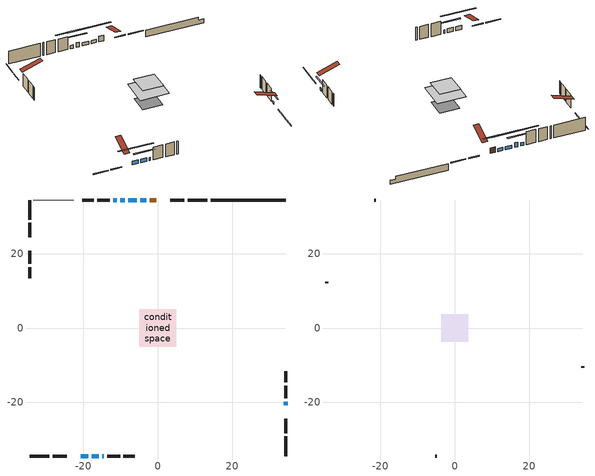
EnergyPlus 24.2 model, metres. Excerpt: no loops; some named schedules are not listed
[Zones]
conditioned space
 floor outside (Floor1 construction): -1.04,-1.04 -1.04,1.04 1.04,1.04 1.04,-1.04 z0.82
 floor adiabatic (AdiabaticFloorConstruction): -5.04,-5.04 -5.04,5.04 5.04,5.04 5.04,-5.04 z3.26
 floor foundation (Slab1 construction): -3.47,-3.47 -3.47,3.47 3.47,3.47 3.47,-3.47 z-1.66
 wall outside (RimJoist1 construction): 13.3,34.45 8.05,34.45 / -34.45,-34.45 -29.19,-34.45 / -34.45,34.45 -34.45,29.19 / 34.45,-34.45 34.45,-29.19 z0.82:1.12
 wall outside (RimJoist2 construction): 7.12,34.45 3.32,34.45 / -28.26,-34.45 -24.47,-34.45 / -34.45,28.26 -34.45,24.47 / 34.45,-28.26 34.45,-24.47 z0.82:1.12
 wall outside (AdiabaticWallConstruction 1): -0.4,34.45 -2.11,34.45 z0.82:2.85
 wall outside (AdiabaticWallConstruction): 34.45,-20.74 34.45,-19.89 z0.82:1.67; -20.74,-34.45 -18.7,-34.45 / -17.77,-34.45 -15.82,-34.45 z0.82:2.25; -3.04,34.45 -4.75,34.45 / -5.68,34.45 -7.99,34.45 / -11.01,34.45 -12.02,34.45 z0.82:1.98; -14.89,-34.45 -14.48,-34.45 z0.82:2.04; -8.92,34.45 -10.08,34.45 z0.82:2.53
 wall outside (Wall1 construction): -12.94,34.45 -16.35,34.45 / -13.55,-34.45 -10.15,-34.45 / -34.45,20.74 -34.45,17.34 / 34.45,-18.96 34.45,-15.56 z0.82:5.7
 wall outside (Wall2 construction): -17.27,34.45 -20.31,34.45 / -9.22,-34.45 -6.19,-34.45 / -34.45,16.41 -34.45,13.38 / 34.45,-14.63 34.45,-11.6 z0.82:5.7
 wall foundation (FoundationWall1 construction): 14.23,34.45,-1.66 14.23,34.45,0.82 32.43,34.45,0.82 32.43,34.45,-0.16 34.45,34.45,-0.16 34.45,34.45,-1.66
 wall adiabatic (Wall4 construction): -22.56,34.45 -33.52,34.45 z0.82:5.7
 window (WindowConstruction): 34.45,-20.74 34.45,-19.89 z0.82:1.67
 window (WindowConstruction 5): -20.74,-34.45 -18.7,-34.45 z0.82:2.25
 window (WindowConstruction 7): -3.04,34.45 -4.75,34.45 z0.82:1.98
 window (WindowConstruction 1): -5.68,34.45 -7.99,34.45 z0.82:1.98
 window (WindowConstruction 2): -17.77,-34.45 -15.82,-34.45 z0.82:2.25
 window (WindowConstruction 6): -14.89,-34.45 -14.48,-34.45 z0.82:2.04
 window (WindowConstruction 3): -8.92,34.45 -10.08,34.45 z0.82:2.53
 window (WindowConstruction 4): -11.01,34.45 -12.02,34.45 z0.82:1.98
 door (Door): -0.4,34.45 -2.11,34.45 z0.82:2.85
 ceiling adiabatic (AdiabaticFloorConstruction): 5.04,-5.04 5.04,5.04 -5.04,5.04 -5.04,-5.04 z3.26
attic - vented
 floor to conditioned space (Floor2 construction Reversed): -3.64,-3.64 -3.64,3.64 3.64,3.64 3.64,-3.64 z5.7
 wall outside (Wall3 construction): -21.24,34.45 -21.63,34.45 / -5.26,-34.45 -4.87,-34.45 / -34.45,12.45 -34.45,12.06 / 34.45,-10.67 34.45,-10.28 z0.82:5.7
 roof outside (Roof1 construction): 0.53,34.45,5.7 0.53,27.35,8.06 2.4,27.35,8.06 2.4,34.45,5.7; -21.67,-34.45,5.7 -21.67,-27.35,8.06 -23.54,-27.35,8.06 -23.54,-34.45,5.7; -34.45,21.67,5.7 -27.35,21.67,8.06 -27.35,23.54,8.06 -34.45,23.54,5.7; 34.45,-21.67,5.7 27.35,-21.67,8.06 27.35,-23.54,8.06 34.45,-23.54,5.7
shading: 34.45,-17.22 34.45,-23.41 34.86,-23.41 34.86,-17.22 z4.34; -13.56,-34.45 -25.88,-34.45 -25.88,-34.86 -13.56,-34.86 z7.39; -9.89,34.45 2.1,34.45 2.1,34.86 -9.89,34.86 z7.12; -13.13,34.45 -0.54,34.45 -0.54,34.86 -13.13,34.86 z7.12; -13.15,-34.45 -20.44,-34.45 -20.44,-34.86 -13.15,-34.86 z4.92; -12.75,34.45 -6.25,34.45 -6.25,34.86 -12.75,34.86 z5.2; -17.15,34.45 -5.87,34.45 -5.87,34.86 -17.15,34.86 z7.12
[Building]
Building 1: Terrain=Suburbs
[Site:Location]
Mont Joli AP_QC: Latitude {deg}=48.61; Longitude {deg}=-68.21; Time Zone {hr}=-5; Elevation {m}=52; Keep Site Location Information=Yes
[Site:GroundTemperature:Shallow]
-0.843868, -3.04892, -3.2255, -2.1791, 2.02165, 6.20283, 9.82768, 12.1239, 12.319, 10.4514, 6.91898, 2.86606
[Site:WaterMainsTemperature]
Calculation Method=Schedule; Temperature Schedule=mains temperature schedule
[Material] Roughness=Rough; Thermal Absorptance=0.9
Name | Thickness {m} | Conductivity {W/m-K} | Density {kg/m3} | Specific Heat {J/kg-K} | Solar Absorptance | Visible Absorptance
asphalt or fiberglass shingles | 0.00635 | 0.162714 | 1121.4 | 1465.45 | 0.4 | 0.4
ceiling loosefill ins | 0.0846667 | 0.0480833 | 16.02 | 1046.75 | 0.7 | 0.7
ceiling stud and cavity | 0.1397 | 0.0874721 | 65.682 | 1177.47 | 0.7 | 0.7
concrete 4.0 in. | 0.1016 | 1.803125 | 2242.8 | 837.4 | 0.7 | 0.7
concrete 8.0 in. | 0.2032 | 1.803125 | 2242.8 | 837.4 | 0.7 | 0.7
door material | 0.04445 | 0.0451087 | 512.64 | 1214.23 | 0.7 | 0.7
exterior vertical ins | 0.00184612 | 0.029427 | 32.04 | 1214.23 | 0.7 | 0.7
floor covering | 0.0127 | 0.0433444 | 54.468 | 1339.84 | 0.6 | 0.6
floor rigid ins; wall rigid ins | 0.512978 | 0.029427 | 32.04 | 1214.23 | 0.7 | 0.7
floor stud and cavity | 0.1397 | 0.0913819 | 92.3553 | 1139.71 | 0.7 | 0.7
floor stud and cavity 1 | 0.1397 | 1.75129 | 37.0049 | 1207.88 | 0.7 | 0.7
furniture material conditioned space 1 | 0.1524 | 0.115458 | 640.8 | 1214.23 | 0.6 | 0.6
gypsum board | 0.0127 | 0.160291 | 801 | 837.4 | 0.6 | 0.6
gypsum board 1 | 0.0127 | 0.160291 | 801 | 837.4 | 0.7 | 0.7
osb sheathing 0.5 in. | 0.0127 | 0.115458 | 512.64 | 1214.23 | 0.7 | 0.7
osb sheathing 0.5 in. 1 | 0.0127 | 0.115458 | 512.64 | 1214.23 | 0.4 | 0.4
osb sheathing 0.75 in. | 0.01905 | 0.115458 | 512.64 | 1214.23 | 0.7 | 0.7
osb sheathing 2.0 in. | 0.0508 | 0.115458 | 512.64 | 1214.23 | 0.7 | 0.7
rim joist rigid ins | 0.051816 | 0.029427 | 32.04 | 1214.23 | 0.7 | 0.7
rim joist stud and cavity | 0.0508 | 0.177588 | 50.32683 | 1063.81 | 0.6 | 0.6
rim joist stud and cavity 1 | 0.0508 | 0.0342401 | 125.044 | 1163.47 | 0.6 | 0.6
wall stud and cavity | 0.1397 | 0.0823012 | 139.0536 | 1170.24 | 0.7 | 0.7
wall stud and cavity 1 | 0.1397 | 0.0731903 | 139.0536 | 1170.24 | 0.7 | 0.7
wall stud and cavity 2 | 0.0889 | 6.9971 | 50.32683 | 1063.81 | 0.6 | 0.6
wall stud and cavity 3 | 0.1397 | 0.0750922 | 139.0536 | 1170.24 | 0.7 | 0.7
wall stud and cavity 4 | 0.0889 | 0.380278 | 52.3479 | 1209.89 | 0.7 | 0.7
wall stud and cavity 5 | 0.0889 | 0.391764 | 83.0341 | 1211.67 | 0.7 | 0.7
wood siding | 0.0254 | 0.102417 | 544.68 | 1172.36 | 0.4 | 0.4
wood siding 1 | 0.00254 | 0.102417 | 544.68 | 1172.36 | 0.4 | 0.4
wood siding 2; wood siding 3; wood siding 4 | 0.0254 | 0.102417 | 544.68 | 1172.36 | 0.7 | 0.7
[WindowMaterial:SimpleGlazingSystem]
Name | U-Factor {W/m2-K} | Solar Heat Gain Coefficient
WindowMaterial | 2.10086 | 0.36
WindowMaterial 1 | 2.16502 | 0.62
WindowMaterial 2 | 1.947554 | 0.39
WindowMaterial 3 | 1.8726 | 0.41
WindowMaterial 4 | 2.18546 | 0.61
WindowMaterial 5 | 2.07928 | 0.65
WindowMaterial 6 | 6.93965 | 0.69
WindowMaterial 7 | 2.21215 | 0.6
[Construction]
AdiabaticFloorConstruction: floor stud and cavity 1, floor rigid ins, osb sheathing 0.75 in., floor covering
AdiabaticWallConstruction: wood siding 3, wall rigid ins, wall stud and cavity 4, gypsum board
AdiabaticWallConstruction 1: wood siding 4, wall rigid ins, wall stud and cavity 4, gypsum board
Door: door material
Floor1 construction: floor stud and cavity, osb sheathing 0.75 in., floor covering
Floor2 construction Reversed: gypsum board, ceiling stud and cavity, ceiling loosefill ins
FoundationWall1 construction: concrete 8.0 in., gypsum board 1
furniture construction conditioned space 1: furniture material conditioned space 1
PartitionWallConstruction: gypsum board, wall stud and cavity 5, gypsum board
RimJoist1 construction: wood siding 2, rim joist stud and cavity
RimJoist2 construction: wood siding 2, rim joist rigid ins, osb sheathing 2.0 in., rim joist stud and cavity 1
Roof1 construction: asphalt or fiberglass shingles
Slab1 construction: concrete 4.0 in.
Wall1 construction: wood siding, osb sheathing 0.5 in., wall stud and cavity, gypsum board
Wall2 construction: wood siding, osb sheathing 0.5 in., wall stud and cavity 1, gypsum board
Wall3 construction: wood siding 1, wall stud and cavity 2
Wall4 construction: osb sheathing 0.5 in. 1, wall stud and cavity 3, gypsum board
WindowConstruction: WindowMaterial
WindowConstruction 1: WindowMaterial 1
WindowConstruction 2: WindowMaterial 2
WindowConstruction 3: WindowMaterial 3
WindowConstruction 4: WindowMaterial 4
WindowConstruction 5: WindowMaterial 5
WindowConstruction 6: WindowMaterial 6
WindowConstruction 7: WindowMaterial 7
[Zone] Multiplier=1; Part of Total Floor Area=Yes
Name | Volume {m3}
attic - vented | 20.3762
conditioned space | 392.1
[Space]
Name | Zone | Volume {m3}
attic - vented 1 | attic - vented | 20.3762
conditioned space 1 | conditioned space | 392.1
[ZoneInfiltration:EffectiveLeakageArea]
infil attic - vented 1: Zone or Space=attic - vented 1; Schedule=Always On Discrete; Effective Air Leakage Area {cm2}=1845.91; Stack Coefficient=0.000503594; Wind Coefficient=1.51621e-05
[ZoneMixing]
whole house fan mix: Zone or Space=attic - vented; Schedule=Always On Continuous; Design Flow Rate Calculation Method=Flow/Zone; Design Flow Rate {m3/s}=0; Source Zone or Space=conditioned space
[SurfaceProperty:ExposedFoundationPerimeter]
Slab1: Exposed Perimeter Calculation Method=TotalExposedPerimeter; Total Exposed Perimeter {m}=20.217
[InternalMass] Zone or ZoneList=conditioned space; Space or SpaceList=conditioned space 1
Name | Construction | Surface Area {m2}
furniture mass conditioned space 1 | furniture construction conditioned space 1 | 61.6603
partition wall mass | PartitionWallConstruction | 154.151
[Lights]
interior lighting: Zone or ZoneList or Space or SpaceList=conditioned space 1; Schedule=interior lighting schedule; Design Level Calculation Method=LightingLevel; Lighting Level {W}=343.2; Return Air Fraction=0; Fraction Radiant=0.6; Fraction Visible=0.2; Fraction Replaceable=1
[People]
occupants: Zone or ZoneList or Space or SpaceList=conditioned space 1; Number of People Schedule=occupants schedule; Number of People Calculation Method=People; Number of People=3; Fraction Radiant=0.314171; Sensible Heat Fraction=0.56303; Activity Level Schedule=occupants activity schedule; Carbon Dioxide Generation Rate {m3/s-W}=0; Enable ASHRAE 55 Comfort Warnings=No; Mean Radiant Temperature Calculation Type=EnclosureAveraged
[ElectricEquipment] Zone or ZoneList or Space or SpaceList=conditioned space 1; Design Level Calculation Method=EquipmentLevel
Name | Schedule | Design Level {W} | Fraction Latent | Fraction Radiant | Fraction Lost
clothes dryer | clothes dryer schedule | 140.772 | 0.015 | 0.081 | 0.85
clothes washer | clothes washer schedule | 32.1985 | 0.03 | 0.162 | 0.7
cooking range | cooking range schedule | 208.969 | 0.08 | 0.432 | 0.2
dishwasher | dishwasher schedule | 66.8632 | 0.3 | 0.18 | 0.4
fridge | fridge schedule | 72.9452 | 0 | 0.6 | 0
mech vent bath fan 0 | mech vent bath fan 0 schedule | 50.2 | 0 | 0 | 1
mech vent bath fan 1 | mech vent bath fan 1 schedule | 50.2 | 0 | 0 | 1
mech vent house fan | mech vent house fan schedule | 19.9167 | 0 | 0 | 0.5
mech vent house fan cfis | mech vent house fan cfis schedule | 0 | 0 | 0 | 0
mech vent range fan 0 | mech vent range fan 0 schedule | 57 | 0 | 0 | 1
misc plug loads | misc plug loads schedule | 494.7 | 0.045 | 0.513 | 0.1
whole house fan | Always On Discrete | 0 | 0 | 0 | 1
[OtherEquipment] Zone or ZoneList or Space or SpaceList=conditioned space 1; Design Level Calculation Method=EquipmentLevel
Name | Fuel Type | Schedule | Design Level {W} | Fraction Latent | Fraction Radiant | Fraction Lost
clothes dryer 1 | Electricity | clothes dryer schedule | 0 | 0.015 | 0.081 | 0.85
cooking range 1 | Electricity | cooking range schedule | 0 | 0.08 | 0.432 | 0.2
general water use latent | None | general water use schedule | 59.3978 | 1 | 0 | 0
general water use sensible | None | general water use schedule | -58.539 | 0 | 0.6 | 0
mech vent house fan latent load | None | Always On Discrete | 0 | 1 | 0 | 0
mech vent house fan sensible load | None | Always On Discrete | 0 | 0 | 0 | 0
water heater energy adjustment1 | Electricity | Always On Discrete | 0.01 | 0 | 0 | 1
[ZoneInfiltration:DesignFlowRate] Zone or ZoneList or Space or SpaceList=conditioned space 1; Schedule=Always On Discrete; Design Flow Rate Calculation Method=Flow/Zone; Design Flow Rate {m3/s}=0
infil flow; natural vent flow; whole house fan flow
[ZoneControl:Thermostat]
conditioned space Thermostat: Zone or ZoneList=conditioned space; Control Type Schedule=conditioned space Thermostat Schedule; Control 1=conditioned space temperature setpoint; Temperature Difference Between Cutout And Setpoint {deltaC}=0
[ZoneHVAC:Baseboard:Convective:Electric]
electric baseboard: Availability Schedule=Always On Discrete; Heating Design Capacity {W}=10243.1; Efficiency=1
[Zone equipment]
conditioned space: electric baseboard
[Foundation:Kiva]
Foundation Kiva 1: Initial Indoor Air Temperature {C}=18; Wall Height Above Grade {m}=0.820003; Wall Depth Below Slab {m}=0.2032; Custom Block Material Name 1=exterior vertical ins; Custom Block Depth 1 {m}=2.48001; Custom Block X Position 1 {m}=0.2159; Custom Block Z Position 1 {m}=0
[Foundation:Kiva:Settings]
Soil Conductivity {W/m-K}=0.849921; Soil Density {kg/m3}=1842.3; Soil Specific Heat {J/kg-K}=418.7; Ground Solar Absorptivity=0.9; Ground Thermal Absorptivity=0.9; Ground Surface Roughness {m}=0.03; Far-Field Width {m}=40; Deep-Ground Boundary Condition=ZeroFlux; Deep-Ground Depth {m}=40; Minimum Cell Dimension {m}=0.2; Maximum Cell Growth Coefficient=3; Simulation Timestep=Timestep
[Exterior:Lights]
exterior lighting: Schedule=exterior lighting schedule; Design Level {W}=75.6
[EnergyManagementSystem:GlobalVariable]
infil_program_Qfan
infil_program_Qinf
natural_vent_program_Qnv
natural_vent_program_Qwhf
[EnergyManagementSystem:Sensor]
Name | Output:Variable or Output:Meter Index Key | Output:Variable or Output:Meter
airflow_gain | infil flow | Infiltration Sensible Heat Gain Energy
airflow_gain_1 | natural vent flow | Infiltration Sensible Heat Gain Energy
airflow_gain_2 | whole house fan flow | Infiltration Sensible Heat Gain Energy
airflow_loss | infil flow | Infiltration Sensible Heat Loss Energy
airflow_loss_1 | natural vent flow | Infiltration Sensible Heat Loss Energy
airflow_loss_2 | whole house fan flow | Infiltration Sensible Heat Loss Energy
clg_load_cond |  | Cooling:EnergyTransfer:Zone:CONDITIONED SPACE
clg_sp_s; clg_sp_s_1 | cooling setpoint | Schedule Value
clothes_dryer_exhaust_0_sch_s | clothes dryer exhaust 0 schedule | Schedule Value
conditioned_space_clg_unmet_s | conditioned space | Zone Cooling Setpoint Not Met Time
conditioned_space_htg_unmet_s | conditioned space | Zone Heating Setpoint Not Met Time
cool_season | cooling season schedule | Schedule Value
fridge_tin_s | conditioned space | Zone Mean Air Temperature
htg_load_cond |  | Heating:EnergyTransfer:Zone:CONDITIONED SPACE
htg_sp_s; htg_sp_s_1 | heating setpoint | Schedule Value
ig_ee_conv | clothes dryer | Electric Equipment Convective Heating Energy
ig_ee_conv_2 | cooking range | Electric Equipment Convective Heating Energy
ig_ee_conv_4 | fridge | Electric Equipment Convective Heating Energy
ig_ee_conv_5 | misc plug loads | Electric Equipment Convective Heating Energy
ig_ee_conv_6 | whole house fan | Electric Equipment Convective Heating Energy
ig_ee_rad | clothes dryer | Electric Equipment Radiant Heating Energy
ig_ee_rad_2 | cooking range | Electric Equipment Radiant Heating Energy
ig_ee_rad_4 | fridge | Electric Equipment Radiant Heating Energy
ig_ee_rad_5 | misc plug loads | Electric Equipment Radiant Heating Energy
ig_ee_rad_6 | whole house fan | Electric Equipment Radiant Heating Energy
ig_lgt_conv | interior lighting | Lights Convective Heating Energy
ig_lgt_rad | interior lighting | Lights Radiant Heating Energy
ig_lgt_vis | interior lighting | Lights Visible Radiation Heating Energy
ig_oe_conv | clothes dryer 1 | Other Equipment Convective Heating Energy
ig_oe_conv_1 | cooking range 1 | Other Equipment Convective Heating Energy
ig_oe_conv_2 | general water use latent | Other Equipment Convective Heating Energy
ig_oe_conv_3 | general water use sensible | Other Equipment Convective Heating Energy
ig_oe_conv_4 | water heater energy adjustment1 | Other Equipment Convective Heating Energy
ig_oe_rad | clothes dryer 1 | Other Equipment Radiant Heating Energy
ig_oe_rad_1 | cooking range 1 | Other Equipment Radiant Heating Energy
ig_oe_rad_2 | general water use latent | Other Equipment Radiant Heating Energy
ig_oe_rad_3 | general water use sensible | Other Equipment Radiant Heating Energy
ig_oe_rad_4 | water heater energy adjustment1 | Other Equipment Radiant Heating Energy
ig_ppl_conv | occupants | People Convective Heating Energy
ig_ppl_rad | occupants | People Radiant Heating Energy
im_conv | furniture mass conditioned space 1 | Surface Inside Face Convection Heat Gain Energy
im_conv_1 | partition wall mass | Surface Inside Face Convection Heat Gain Energy
im_ig | furniture mass conditioned space 1 | Surface Inside Face Internal Gains Radiation Heat Gain Energy
im_ig_1 | partition wall mass | Surface Inside Face Internal Gains Radiation Heat Gain Energy
im_lgt | furniture mass conditioned space 1 | Surface Inside Face Lights Radiation Heat Gain Energy
im_lgt_1 | partition wall mass | Surface Inside Face Lights Radiation Heat Gain Energy
im_sol | furniture mass conditioned space 1 | Surface Inside Face Solar Radiation Heat Gain Energy
im_sol_1 | partition wall mass | Surface Inside Face Solar Radiation Heat Gain Energy
im_surf | furniture mass conditioned space 1 | Surface Inside Face Net Surface Thermal Radiation Heat Gain Energy
im_surf_1 | partition wall mass | Surface Inside Face Net Surface Thermal Radiation Heat Gain Energy
mech_vent_bath_fan_0_sch_s | mech vent bath fan 0 schedule | Schedule Value
mech_vent_bath_fan_1_sch_s | mech vent bath fan 1 schedule | Schedule Value
mech_vent_range_fan_0_sch_s | mech vent range fan 0 schedule | Schedule Value
mv_conv | mech vent bath fan 0 | Electric Equipment Convective Heating Energy
mv_conv_1 | mech vent bath fan 1 | Electric Equipment Convective Heating Energy
mv_conv_2 | mech vent house fan | Electric Equipment Convective Heating Energy
mv_conv_3 | mech vent house fan cfis | Electric Equipment Convective Heating Energy
mv_conv_4 | mech vent range fan 0 | Electric Equipment Convective Heating Energy
mv_conv_5 | mech vent house fan latent load | Other Equipment Convective Heating Energy
mv_conv_6 | mech vent house fan sensible load | Other Equipment Convective Heating Energy
mv_rad | mech vent bath fan 0 | Electric Equipment Radiant Heating Energy
mv_rad_1 | mech vent bath fan 1 | Electric Equipment Radiant Heating Energy
mv_rad_2 | mech vent house fan | Electric Equipment Radiant Heating Energy
mv_rad_3 | mech vent house fan cfis | Electric Equipment Radiant Heating Energy
mv_rad_4 | mech vent range fan 0 | Electric Equipment Radiant Heating Energy
mv_rad_5 | mech vent house fan latent load | Other Equipment Radiant Heating Energy
mv_rad_6 | mech vent house fan sensible load | Other Equipment Radiant Heating Energy
natural_vent_s | natural vent schedule | Schedule Value
out_pb_s |  | Site Outdoor Air Barometric Pressure
out_wt_s |  | Site Outdoor Air Humidity Ratio
site_vw_s |  | Site Wind Speed
ss_back_out | Window1 | Surface Window Shortwave from Zone Back Out Window Heat Transfer Rate
ss_back_out_1 | Window10 | Surface Window Shortwave from Zone Back Out Window Heat Transfer Rate
ss_back_out_2 | Window11 | Surface Window Shortwave from Zone Back Out Window Heat Transfer Rate
ss_back_out_3 | Window2 | Surface Window Shortwave from Zone Back Out Window Heat Transfer Rate
ss_back_out_4 | Window4 | Surface Window Shortwave from Zone Back Out Window Heat Transfer Rate
ss_back_out_5 | Window6 | Surface Window Shortwave from Zone Back Out Window Heat Transfer Rate
ss_back_out_6 | Window8 | Surface Window Shortwave from Zone Back Out Window Heat Transfer Rate
ss_back_out_7 | Window9 | Surface Window Shortwave from Zone Back Out Window Heat Transfer Rate
ss_conv | Door1 | Surface Inside Face Convection Heat Gain Energy
ss_conv_1 | Window1 | Surface Inside Face Convection Heat Gain Energy
ss_conv_2 | Window10 | Surface Inside Face Convection Heat Gain Energy
ss_conv_3 | Window11 | Surface Inside Face Convection Heat Gain Energy
ss_conv_4 | Window2 | Surface Inside Face Convection Heat Gain Energy
ss_conv_5 | Window4 | Surface Inside Face Convection Heat Gain Energy
ss_conv_6 | Window6 | Surface Inside Face Convection Heat Gain Energy
ss_conv_7 | Window8 | Surface Inside Face Convection Heat Gain Energy
ss_conv_8 | Window9 | Surface Inside Face Convection Heat Gain Energy
ss_ig | Door1 | Surface Inside Face Internal Gains Radiation Heat Gain Energy
ss_ig_1 | Window1 | Surface Inside Face Internal Gains Radiation Heat Gain Energy
ss_ig_2 | Window10 | Surface Inside Face Internal Gains Radiation Heat Gain Energy
ss_ig_3 | Window11 | Surface Inside Face Internal Gains Radiation Heat Gain Energy
ss_ig_4 | Window2 | Surface Inside Face Internal Gains Radiation Heat Gain Energy
ss_ig_5 | Window4 | Surface Inside Face Internal Gains Radiation Heat Gain Energy
ss_ig_6 | Window6 | Surface Inside Face Internal Gains Radiation Heat Gain Energy
ss_ig_7 | Window8 | Surface Inside Face Internal Gains Radiation Heat Gain Energy
ss_ig_8 | Window9 | Surface Inside Face Internal Gains Radiation Heat Gain Energy
ss_lgt | Door1 | Surface Inside Face Lights Radiation Heat Gain Energy
ss_sol | Door1 | Surface Inside Face Solar Radiation Heat Gain Energy
ss_surf | Door1 | Surface Inside Face Net Surface Thermal Radiation Heat Gain Energy
ss_surf_1 | Window1 | Surface Inside Face Net Surface Thermal Radiation Heat Gain Energy
ss_surf_2 | Window10 | Surface Inside Face Net Surface Thermal Radiation Heat Gain Energy
ss_surf_3 | Window11 | Surface Inside Face Net Surface Thermal Radiation Heat Gain Energy
ss_surf_4 | Window2 | Surface Inside Face Net Surface Thermal Radiation Heat Gain Energy
ss_surf_5 | Window4 | Surface Inside Face Net Surface Thermal Radiation Heat Gain Energy
ss_surf_6 | Window6 | Surface Inside Face Net Surface Thermal Radiation Heat Gain Energy
ss_surf_7 | Window8 | Surface Inside Face Net Surface Thermal Radiation Heat Gain Energy
ss_surf_8 | Window9 | Surface Inside Face Net Surface Thermal Radiation Heat Gain Energy
ss_trans_in | Window1 | Surface Window Transmitted Solar Radiation Rate
ss_trans_in_1 | Window10 | Surface Window Transmitted Solar Radiation Rate
ss_trans_in_2 | Window11 | Surface Window Transmitted Solar Radiation Rate
ss_trans_in_3 | Window2 | Surface Window Transmitted Solar Radiation Rate
ss_trans_in_4 | Window4 | Surface Window Transmitted Solar Radiation Rate
ss_trans_in_5 | Window6 | Surface Window Transmitted Solar Radiation Rate
ss_trans_in_6 | Window8 | Surface Window Transmitted Solar Radiation Rate
ss_trans_in_7 | Window9 | Surface Window Transmitted Solar Radiation Rate
ss_trans_out | Window1 | Surface Inside Face Initial Transmitted Diffuse Transmitted Out Window Solar Radiation Rate
ss_trans_out_1 | Window10 | Surface Inside Face Initial Transmitted Diffuse Transmitted Out Window Solar Radiation Rate
ss_trans_out_2 | Window11 | Surface Inside Face Initial Transmitted Diffuse Transmitted Out Window Solar Radiation Rate
ss_trans_out_3 | Window2 | Surface Inside Face Initial Transmitted Diffuse Transmitted Out Window Solar Radiation Rate
ss_trans_out_4 | Window4 | Surface Inside Face Initial Transmitted Diffuse Transmitted Out Window Solar Radiation Rate
ss_trans_out_5 | Window6 | Surface Inside Face Initial Transmitted Diffuse Transmitted Out Window Solar Radiation Rate
ss_trans_out_6 | Window8 | Surface Inside Face Initial Transmitted Diffuse Transmitted Out Window Solar Radiation Rate
ss_trans_out_7 | Window9 | Surface Inside Face Initial Transmitted Diffuse Transmitted Out Window Solar Radiation Rate
s_conv | Floor1 | Surface Inside Face Convection Heat Gain Energy
s_conv_1 | Floor2 | Surface Inside Face Convection Heat Gain Energy
s_conv_10 | RimJoist2:180 | Surface Inside Face Convection Heat Gain Energy
s_conv_11 | RimJoist2:270 | Surface Inside Face Convection Heat Gain Energy
s_conv_12 | RimJoist2:90 | Surface Inside Face Convection Heat Gain Energy
s_conv_13 | Slab1 | Surface Inside Face Convection Heat Gain Energy
s_conv_14 | Wall1:0 | Surface Inside Face Convection Heat Gain Energy
s_conv_15 | Wall1:180 | Surface Inside Face Convection Heat Gain Energy
s_conv_16 | Wall1:270 | Surface Inside Face Convection Heat Gain Energy
s_conv_17 | Wall1:90 | Surface Inside Face Convection Heat Gain Energy
s_conv_18 | Wall2:0 | Surface Inside Face Convection Heat Gain Energy
s_conv_19 | Wall2:180 | Surface Inside Face Convection Heat Gain Energy
s_conv_2 | FoundationWall1 | Surface Inside Face Convection Heat Gain Energy
s_conv_20 | Wall2:270 | Surface Inside Face Convection Heat Gain Energy
s_conv_21 | Wall2:90 | Surface Inside Face Convection Heat Gain Energy
s_conv_22 | Wall4 | Surface Inside Face Convection Heat Gain Energy
s_conv_3 | inferred conditioned ceiling | Surface Inside Face Convection Heat Gain Energy
s_conv_4 | inferred conditioned floor | Surface Inside Face Convection Heat Gain Energy
s_conv_5 | RimJoist1:0 | Surface Inside Face Convection Heat Gain Energy
s_conv_6 | RimJoist1:180 | Surface Inside Face Convection Heat Gain Energy
s_conv_7 | RimJoist1:270 | Surface Inside Face Convection Heat Gain Energy
s_conv_8 | RimJoist1:90 | Surface Inside Face Convection Heat Gain Energy
s_conv_9 | RimJoist2:0 | Surface Inside Face Convection Heat Gain Energy
s_ig | Floor1 | Surface Inside Face Internal Gains Radiation Heat Gain Energy
s_ig_1 | Floor2 | Surface Inside Face Internal Gains Radiation Heat Gain Energy
s_ig_10 | RimJoist2:180 | Surface Inside Face Internal Gains Radiation Heat Gain Energy
s_ig_11 | RimJoist2:270 | Surface Inside Face Internal Gains Radiation Heat Gain Energy
s_ig_12 | RimJoist2:90 | Surface Inside Face Internal Gains Radiation Heat Gain Energy
s_ig_13 | Slab1 | Surface Inside Face Internal Gains Radiation Heat Gain Energy
s_ig_14 | Wall1:0 | Surface Inside Face Internal Gains Radiation Heat Gain Energy
